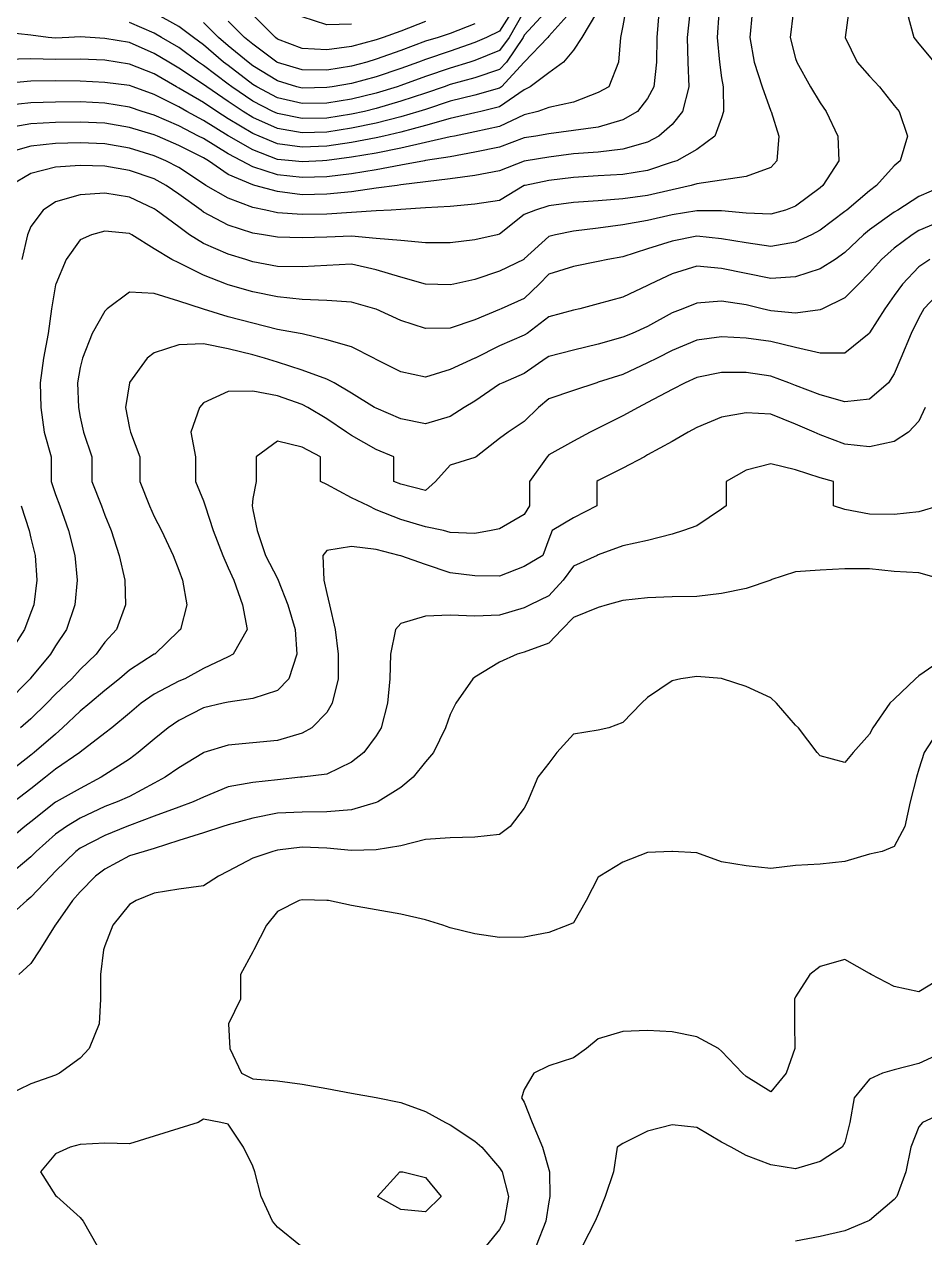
# Model space of a CAD drawing. Header units: inches. Extents: x 450896 to 463247, y 7386701 to 7399440.
# Drawn here: x 461142 to 462211, y 7391139 to 7392580 of the extents above; entities that cross this region are included whole.
import ezdxf

# ---------------------------------------------------------------- set-up
doc = ezdxf.new("R2010")
doc.units = ezdxf.units.IN
doc.header["$MEASUREMENT"] = 0

msp = doc.modelspace()

# ---------------------------------------------------------------- linework, layer by layer
for points, elevation in [([(461789.7, 7392593.5), (461764.7, 7392565.6), (461763.5, 7392564.2), (461735.4, 7392534.9), (461735.4, 7392534.9), (461708.3, 7392505.6), (461706.1, 7392504.1), (461676.8, 7392495.6), (461647.6, 7392488.4), (461618.3, 7392478.8), (461610.4, 7392476.3), (461589, 7392469.9), (461559.7, 7392462.3), (461530.4, 7392456.3), (461501.1, 7392451.8), (461471.8, 7392450.9), (461442.5, 7392455.9), (461413.3, 7392469.1), (461401.5, 7392476.3), (461384, 7392488.1), (461358.4, 7392505.6), (461354.7, 7392508.4), (461325.4, 7392527.9), (461313.3, 7392534.9), (461296.1, 7392545.1), (461266.8, 7392558.1), (461237.5, 7392562.9), (461220, 7392564.2), (461208.2, 7392565.1), (461194.6, 7392564.2), (461179, 7392563.2), (461170.1, 7392564.2), (461149.7, 7392567), (461120.4, 7392570.1)], 480), ([(461821, 7392593.5), (461803.7, 7392564.2), (461794, 7392549), (461782.2, 7392534.9), (461764.7, 7392522.3), (461742.3, 7392505.6), (461735.4, 7392502), (461706.1, 7392481.9), (461683.7, 7392476.3), (461676.8, 7392474.6), (461647.6, 7392467.8), (461618.3, 7392459.5), (461589, 7392451.7), (461568.8, 7392447.1), (461559.7, 7392444.9), (461530.4, 7392439.3), (461501.1, 7392434.9), (461471.8, 7392433.8), (461442.5, 7392437.8), (461420.7, 7392447.1), (461413.3, 7392450.3), (461384, 7392467.6), (461370.4, 7392476.3), (461354.7, 7392487), (461325.4, 7392504.1), (461322.6, 7392505.6), (461296.1, 7392521), (461266.8, 7392532.5), (461252, 7392534.9), (461237.5, 7392537.3), (461208.2, 7392538.4), (461179, 7392538), (461149.7, 7392538.8), (461120.4, 7392538)], 460), ([(461855.3, 7392593.5), (461852.6, 7392578), (461849.8, 7392564.2), (461847.3, 7392534.9), (461835.8, 7392505.6), (461823.3, 7392498.8), (461794, 7392487.5), (461764.7, 7392481), (461751.7, 7392476.3), (461735.4, 7392472.4), (461706.1, 7392458.6), (461676.8, 7392452.3), (461652.4, 7392447.1), (461647.6, 7392446), (461618.3, 7392439.5), (461589, 7392432.7), (461559.7, 7392426.7), (461530.4, 7392422), (461501.1, 7392418), (461495.9, 7392417.8), (461471.8, 7392416.6), (461459.8, 7392417.8), (461442.5, 7392419.4), (461413.3, 7392430.9), (461384.7, 7392447.1), (461384, 7392447.5), (461354.7, 7392465.6), (461334.8, 7392476.3), (461325.4, 7392481.7), (461296.1, 7392496.6), (461271, 7392505.6), (461266.8, 7392507.1), (461237.5, 7392510.8), (461208.2, 7392512.1), (461179, 7392512.6), (461149.7, 7392512.2), (461120.4, 7392509.4)], 440), ([(461895.3, 7392593.5), (461892.8, 7392564.2), (461892.6, 7392534.9), (461889.4, 7392505.6), (461881.8, 7392491.5), (461869.8, 7392476.3), (461852.6, 7392466.2), (461823.3, 7392457.7), (461794, 7392453.5), (461764.7, 7392449.8), (461749.1, 7392447.1), (461735.4, 7392444.9), (461706.1, 7392434), (461676.8, 7392428.1), (461647.6, 7392422.6), (461618.3, 7392418), (461616.9, 7392417.8), (461589, 7392412.4), (461559.7, 7392407), (461530.4, 7392402.4), (461501.1, 7392398.8), (461471.8, 7392398), (461442.5, 7392401.2), (461413.3, 7392410.7), (461399.6, 7392417.8), (461384, 7392425.8), (461354.7, 7392444), (461348.8, 7392447.1), (461325.4, 7392459.1), (461296.1, 7392471.9), (461281.7, 7392476.3), (461266.8, 7392481.4), (461237.5, 7392486.1), (461208.2, 7392487.6), (461179, 7392487.4), (461149.7, 7392486.6), (461120.4, 7392483.2)], 420), ([(461966.4, 7392593.5), (461964.3, 7392564.2), (461967.1, 7392534.9), (461969.7, 7392516.4), (461971.5, 7392505.6), (461972, 7392476.3), (461969.7, 7392468.6), (461961.7, 7392447.1), (461940.4, 7392431), (461916.5, 7392417.8), (461911.1, 7392416), (461881.8, 7392406.1), (461852.6, 7392401.3), (461823.3, 7392399.8), (461794, 7392398), (461764.7, 7392394.5), (461736.5, 7392388.5), (461735.4, 7392388.2), (461706.1, 7392370.7), (461676.8, 7392366.1), (461647.6, 7392363.4), (461618.3, 7392361.9), (461589, 7392359.9), (461577.2, 7392359.2), (461559.7, 7392358.1), (461530.4, 7392356.3), (461501.1, 7392354.5), (461471.8, 7392353.9), (461442.5, 7392356.1), (461428.6, 7392359.2), (461413.3, 7392362.4), (461384, 7392373.3), (461357.5, 7392388.5), (461354.7, 7392390.2), (461325.4, 7392409.8), (461309.7, 7392417.8), (461296.1, 7392423.6), (461266.8, 7392432.9), (461237.5, 7392437.9), (461208.2, 7392439.2), (461179, 7392438.3), (461149.7, 7392435.1), (461120.4, 7392426.6)], 380), ([(461932.2, 7392593.5), (461928.7, 7392564.2), (461929.8, 7392534.9), (461931, 7392505.6), (461923.4, 7392476.3), (461911.1, 7392460.9), (461895, 7392447.1), (461881.8, 7392440), (461852.6, 7392431.7), (461823.3, 7392428.1), (461794, 7392425.8), (461764.7, 7392421.9), (461737.8, 7392417.8), (461735.4, 7392417.4), (461706.1, 7392405.7), (461676.8, 7392400.2), (461647.6, 7392396.1), (461618.3, 7392392.7), (461589, 7392389), (461584.5, 7392388.5), (461559.7, 7392385.1), (461530.4, 7392380.9), (461501.1, 7392377.9), (461471.8, 7392377.4), (461442.5, 7392381.1), (461415.4, 7392388.5), (461413.3, 7392389), (461384, 7392401.3), (461360.3, 7392417.8), (461354.7, 7392421.2), (461325.4, 7392435.7), (461299.8, 7392447.1), (461296.1, 7392448.6), (461266.8, 7392457.4), (461237.5, 7392462.2), (461208.2, 7392463.7), (461179, 7392463), (461149.7, 7392461.5), (461120.4, 7392456.4)], 400), ([(462120.4, 7392593.5), (462116.4, 7392564.2), (462130.8, 7392534.9), (462145.4, 7392518.2), (462157.2, 7392505.6), (462174.7, 7392483.5), (462180.4, 7392476.3), (462190.6, 7392447.1), (462181.8, 7392417.8), (462174.7, 7392411.9), (462153.8, 7392388.5), (462145.4, 7392382.1), (462118.3, 7392359.2), (462116.1, 7392357.5), (462086.9, 7392335.3), (462076.5, 7392329.9), (462057.6, 7392321.1), (462028.3, 7392316), (461999, 7392320.4), (461969.7, 7392325.1), (461940.4, 7392328.3), (461911.1, 7392322.2), (461881.8, 7392313.1), (461852.6, 7392303.8), (461834.7, 7392300.6), (461823.3, 7392298.1), (461794, 7392292), (461764.7, 7392283.1), (461753, 7392271.3), (461735.4, 7392254.3), (461708, 7392242), (461706.1, 7392241.3), (461676.8, 7392228.8), (461647.6, 7392218.8), (461618.3, 7392218.6), (461589, 7392228.1), (461559.7, 7392241.4), (461557.8, 7392242), (461530.4, 7392250), (461501.1, 7392251.7), (461471.8, 7392253.2), (461442.5, 7392256.3), (461413.3, 7392262.2), (461384, 7392270.5), (461381.7, 7392271.3), (461354.7, 7392281.8), (461325.4, 7392296.4), (461317.1, 7392300.6), (461296.1, 7392313.2), (461269.6, 7392329.9), (461266.8, 7392331.5), (461237.5, 7392334.3), (461221.5, 7392329.9), (461208.2, 7392323.7), (461191.4, 7392300.6), (461179.2, 7392271.3), (461179, 7392270.6), (461174.1, 7392242), (461170.2, 7392212.8), (461164.6, 7392183.5), (461160.6, 7392154.2), (461161.3, 7392124.9), (461165.5, 7392095.6), (461173.7, 7392066.3), (461173.7, 7392037), (461179, 7392021.6), (461183.9, 7392007.8), (461194.4, 7391978.5), (461201.8, 7391949.2), (461204.4, 7391919.9), (461201.9, 7391890.6), (461191.9, 7391861.3), (461179, 7391841.7), (461173, 7391832), (461149.7, 7391803.6), (461148.9, 7391802.7), (461120.4, 7391773.5)], 320), ([(462006.2, 7392593.5), (462003.2, 7392564.2), (462008.5, 7392534.9), (462017.7, 7392505.6), (462028.3, 7392476.7), (462028.5, 7392476.3), (462037.7, 7392447.1), (462035.2, 7392417.8), (462028.3, 7392409.6), (461999, 7392398.9), (461969.7, 7392394.9), (461940.4, 7392390.4), (461933.5, 7392388.5), (461911.1, 7392383.3), (461881.8, 7392376.5), (461852.6, 7392372.5), (461823.3, 7392370.2), (461794, 7392368.1), (461764.7, 7392364.1), (461748.9, 7392359.2), (461735.4, 7392354.1), (461706.1, 7392330.5), (461703.3, 7392329.9), (461676.8, 7392323.8), (461647.6, 7392320.1), (461618.3, 7392320.3), (461589, 7392323.1), (461559.7, 7392325.3), (461530.4, 7392328.2), (461501.1, 7392327), (461471.8, 7392326.2), (461442.5, 7392326.9), (461425.6, 7392329.9), (461413.3, 7392331.8), (461384, 7392341.1), (461354.7, 7392356.8), (461351.6, 7392359.2), (461325.4, 7392378), (461310.3, 7392388.5), (461296.1, 7392396.2), (461266.8, 7392406.3), (461237.5, 7392411.5), (461208.2, 7392412.2), (461179, 7392410.2), (461149.7, 7392402.7), (461125.3, 7392388.5)], 360), ([(462054.7, 7392593.5), (462051.2, 7392564.2), (462057.6, 7392539.2), (462058.9, 7392534.9), (462075.1, 7392505.6), (462086.9, 7392486.5), (462093.7, 7392476.3), (462107.6, 7392447.1), (462108.9, 7392417.8), (462090.1, 7392388.5), (462086.9, 7392385.5), (462057.6, 7392363.8), (462045.7, 7392359.2), (462028.3, 7392354.3), (461999, 7392355.4), (461969.7, 7392358.1), (461940.4, 7392358.4), (461911.1, 7392353.5), (461881.8, 7392346.9), (461852.6, 7392341.5), (461823.3, 7392337.7), (461794, 7392334.3), (461772.4, 7392329.9), (461764.7, 7392328), (461735.4, 7392301.1), (461734.9, 7392300.6), (461706.1, 7392286.7), (461676.8, 7392276.8), (461651.9, 7392271.3), (461647.6, 7392270.3), (461618.3, 7392271.3), (461618.1, 7392271.3), (461589, 7392279.4), (461559.7, 7392288.1), (461530.4, 7392295.1), (461501.1, 7392293.5), (461471.8, 7392291.7), (461442.5, 7392292), (461413.3, 7392297.9), (461404.8, 7392300.6), (461384, 7392307), (461354.7, 7392319.5), (461338, 7392329.9), (461325.4, 7392339.1), (461298.2, 7392359.2), (461296.1, 7392360.6), (461266.8, 7392374.4), (461237.5, 7392379.1), (461208.2, 7392377.4), (461179, 7392369.1), (461164, 7392359.2), (461149.7, 7392339.5), (461145.4, 7392329.9), (461138.7, 7392300.6)], 340), ([(461760, 7392593.5), (461735.4, 7392566.7), (461734, 7392564.2), (461714.3, 7392534.9), (461706.1, 7392526.3), (461676.8, 7392516.3), (461647.6, 7392508.2), (461640.3, 7392505.6), (461618.3, 7392498), (461589, 7392488.4), (461559.7, 7392479.8), (461545.6, 7392476.3), (461530.4, 7392472.9), (461501.1, 7392468.4), (461471.8, 7392467.9), (461442.5, 7392473.7), (461436.8, 7392476.3), (461413.3, 7392488.5), (461388.3, 7392505.6), (461384, 7392508.9), (461354.7, 7392530.8), (461348.6, 7392534.9), (461325.4, 7392552.3), (461304.8, 7392564.2), (461296.1, 7392569.2), (461266.8, 7392581.9)], 500), ([(461734.2, 7392593.5), (461717.4, 7392564.2), (461706.1, 7392548.8), (461676.8, 7392537), (461670.6, 7392534.9), (461647.6, 7392527.8), (461618.3, 7392517.8), (461589, 7392507.2), (461584.5, 7392505.6), (461559.7, 7392498), (461530.4, 7392490.8), (461501.1, 7392486.1), (461471.8, 7392485.6), (461442.5, 7392492.6), (461417.8, 7392505.6), (461413.3, 7392508.4), (461384, 7392530.7), (461378.3, 7392534.9), (461354.7, 7392555.3), (461342.7, 7392564.2), (461325.4, 7392577.2), (461296.1, 7392593.5)], 520), ([(461719.7, 7392593.5), (461706.1, 7392571.6), (461690.6, 7392564.2), (461676.8, 7392558.2), (461647.6, 7392547.9), (461618.3, 7392538.1), (461610, 7392534.9), (461589, 7392527.3), (461559.7, 7392517.5), (461530.4, 7392509.4), (461507.5, 7392505.6), (461501.1, 7392504.7), (461471.8, 7392504), (461465.3, 7392505.6), (461442.5, 7392512.5), (461413.3, 7392530.5), (461407.4, 7392534.9), (461384, 7392554.2), (461372.5, 7392564.2), (461354.7, 7392581.8)], 540), ([(461676.8, 7392580.5), (461647.6, 7392568.9), (461633, 7392564.2), (461618.3, 7392559.8), (461589, 7392548.7), (461559.7, 7392538.3), (461548.3, 7392534.9), (461530.4, 7392530.2), (461501.1, 7392525.4), (461471.8, 7392525.7), (461442.5, 7392534.5), (461441.8, 7392534.9), (461413.3, 7392556.2), (461403.3, 7392564.2), (461384, 7392583.7)], 560), ([(461618.3, 7392583.2), (461589, 7392571.7), (461568, 7392564.2), (461559.7, 7392561.4), (461530.4, 7392553.5), (461501.1, 7392549.3), (461471.8, 7392551.2), (461442.5, 7392562.3), (461439.9, 7392564.2), (461413.3, 7392591)], 580), ([(461530.4, 7392580.1), (461501.1, 7392579.3), (461471.8, 7392588.8)], 600), ([(462190, 7392593.5), (462198, 7392564.2), (462204, 7392556.6), (462222.1, 7392534.9)], 300), ([(462233.3, 7392388.1), (462204, 7392375.4), (462179.1, 7392359.2), (462174.7, 7392356.6), (462145.4, 7392335.9), (462138.1, 7392329.9), (462116.1, 7392308.7), (462104.4, 7392300.6), (462086.9, 7392289.5), (462057.6, 7392279.8), (462028.3, 7392277.9), (461999, 7392283.9), (461969.7, 7392289.8), (461940.4, 7392292.6), (461911.1, 7392283.4), (461884.9, 7392271.3), (461881.8, 7392269.7), (461852.6, 7392255.9), (461823.3, 7392247.8), (461801.4, 7392242), (461794, 7392240.2), (461764.7, 7392232.4), (461738.8, 7392212.8), (461735.4, 7392210.5), (461706.1, 7392198), (461677.2, 7392183.5), (461676.8, 7392183.3), (461647.6, 7392170), (461618.3, 7392160.7), (461589, 7392167.1), (461559.7, 7392181.8), (461556.7, 7392183.5), (461530.4, 7392196.6), (461501.1, 7392205.1), (461471.8, 7392212.3), (461469.5, 7392212.8), (461442.5, 7392217.3), (461413.3, 7392225), (461384, 7392232.6), (461354.7, 7392241.7), (461353.3, 7392242), (461325.4, 7392251), (461296.1, 7392260), (461266.8, 7392261.8), (461240.3, 7392242), (461237.5, 7392239.3), (461222.4, 7392212.8), (461210.7, 7392183.5), (461208.2, 7392172.4), (461205, 7392154.2), (461206, 7392124.9), (461208.2, 7392113.1), (461212.1, 7392095.6), (461222.1, 7392066.3), (461222.1, 7392037), (461233.5, 7392007.8), (461237.5, 7391996.9), (461244.8, 7391978.5), (461254.3, 7391949.2), (461261.1, 7391919.9), (461262, 7391890.6), (461251.2, 7391861.3), (461237.5, 7391846), (461227.3, 7391832), (461208.2, 7391813.5), (461198.3, 7391802.7), (461179, 7391784.3), (461168.5, 7391773.5), (461149.7, 7391755.2), (461137.4, 7391744.2)], 300), ([(462233.3, 7392347.4), (462204, 7392335.1), (462195.8, 7392329.9), (462174.7, 7392313.8), (462159.6, 7392300.6), (462145.4, 7392284.6), (462132.3, 7392271.3), (462116.1, 7392255.1), (462089.5, 7392242), (462086.9, 7392240.9), (462057.6, 7392236.9), (462028.3, 7392239.6), (462017.9, 7392242), (461999, 7392246.6), (461969.7, 7392251.1), (461940.4, 7392248.6), (461923.8, 7392242), (461911.1, 7392237.1), (461881.8, 7392220.9), (461863.7, 7392212.8), (461852.6, 7392208.2), (461823.3, 7392200), (461794, 7392192.7), (461764.7, 7392185.5), (461761.6, 7392183.5), (461735.4, 7392165.1), (461709.8, 7392154.2), (461706.1, 7392152.3), (461676.8, 7392132.3), (461664.2, 7392124.9), (461647.6, 7392114.1), (461618.3, 7392105.3), (461589, 7392111.3), (461559.7, 7392123.8), (461557.6, 7392124.9), (461530.4, 7392141.6), (461509.6, 7392154.2), (461501.1, 7392158.4), (461471.8, 7392168.9), (461442.5, 7392178.6), (461426.9, 7392183.5), (461413.3, 7392187.4), (461384, 7392194.4), (461354.7, 7392200.4), (461325.4, 7392199.2), (461296.1, 7392189.6), (461287.6, 7392183.5), (461266.8, 7392154.3), (461266.8, 7392154.2), (461262.1, 7392124.9), (461266.8, 7392100.2), (461267.7, 7392095.6), (461278.8, 7392066.3), (461278.8, 7392037), (461290.4, 7392007.8), (461296.1, 7391995.4), (461304.7, 7391978.5), (461318.6, 7391949.2), (461325.4, 7391931.4), (461329.6, 7391919.9), (461334.6, 7391890.6), (461327.3, 7391861.3), (461325.4, 7391859.6), (461296.7, 7391832), (461296.1, 7391831.7), (461266.8, 7391812.7), (461255, 7391802.7), (461237.5, 7391788.7), (461219.4, 7391773.5), (461208.2, 7391764.2), (461187.3, 7391744.2), (461179, 7391736.8), (461153.4, 7391714.9), (461149.7, 7391711.9), (461120.4, 7391688.9)], 280), ([(462217.1, 7392300.6), (462204, 7392291.7), (462184.4, 7392271.3), (462174.7, 7392257.7), (462163.4, 7392242), (462145.4, 7392213.3), (462145, 7392212.8), (462116.1, 7392189.4), (462086.9, 7392189.3), (462057.6, 7392195.9), (462028.3, 7392203), (461999, 7392207.2), (461969.7, 7392208.7), (461940.4, 7392204.6), (461911.1, 7392192.5), (461893.1, 7392183.5), (461881.8, 7392177.8), (461852.6, 7392163.9), (461823.3, 7392154.7), (461821.4, 7392154.2), (461794, 7392145.1), (461764.7, 7392135), (461752.4, 7392124.9), (461735.4, 7392108.1), (461716.3, 7392095.6), (461706.1, 7392088), (461678.2, 7392066.3), (461676.8, 7392065.5), (461647.6, 7392056.1), (461630.2, 7392037), (461618.3, 7392026.2), (461589, 7392033.8), (461580.4, 7392037), (461580.4, 7392066.3), (461559.7, 7392074.9), (461530.4, 7392091.5), (461524.3, 7392095.6), (461501.1, 7392111.4), (461478.4, 7392124.9), (461471.8, 7392128.2), (461442.5, 7392138.8), (461413.3, 7392144.3), (461384, 7392143.7), (461354.7, 7392130.2), (461349.7, 7392124.9), (461339.5, 7392095.6), (461344.9, 7392066.3), (461344.9, 7392037), (461354.7, 7392013.8), (461356.6, 7392007.8), (461366.2, 7391978.5), (461377.4, 7391949.2), (461384, 7391934.5), (461390.5, 7391919.9), (461400.9, 7391890.6), (461406.3, 7391861.3), (461389.7, 7391832), (461384, 7391828.8), (461354.7, 7391814.9), (461332.3, 7391802.7), (461325.4, 7391799.8), (461296.1, 7391784.2), (461280.5, 7391773.5), (461266.8, 7391761.7), (461245.6, 7391744.2), (461237.5, 7391738.1), (461208.2, 7391715.3), (461207.7, 7391714.9), (461179, 7391695.2), (461167.1, 7391685.6), (461149.7, 7391671.9), (461129.5, 7391656.3)], 260), ([(462233.3, 7392266.6), (462209.7, 7392242), (462204, 7392231.2), (462194.8, 7392212.8), (462182.4, 7392183.5), (462174.7, 7392164.8), (462167.9, 7392154.2), (462145.4, 7392134.7), (462116.1, 7392131.5), (462086.9, 7392139.9), (462057.6, 7392151), (462049.5, 7392154.2), (462028.3, 7392162), (461999, 7392166.3), (461969.7, 7392166.5), (461940.4, 7392160.3), (461926.4, 7392154.2), (461911.1, 7392146.2), (461881.8, 7392130.6), (461870.5, 7392124.9), (461852.6, 7392114.7), (461823.3, 7392100.1), (461813.8, 7392095.6), (461794, 7392084.9), (461764.7, 7392068.7), (461762.6, 7392066.3), (461741.7, 7392037), (461741.7, 7392007.8), (461735.4, 7391997.6), (461706.1, 7391980.6), (461696, 7391978.5), (461676.8, 7391975.2), (461647.6, 7391976.5), (461639.5, 7391978.5), (461618.3, 7391982.9), (461589, 7391991.9), (461559.7, 7392003.3), (461550.6, 7392007.8), (461530.4, 7392017.6), (461501.1, 7392033.2), (461493.6, 7392037), (461493.6, 7392066.3), (461471.8, 7392077.5), (461442.5, 7392084.6), (461416.9, 7392066.3), (461416.9, 7392037), (461413.3, 7392016.7), (461412.4, 7392007.8), (461413.3, 7392003.4), (461418.2, 7391978.5), (461428.2, 7391949.2), (461442.5, 7391921.5), (461443.3, 7391919.9), (461454.6, 7391890.6), (461463.3, 7391861.3), (461465.4, 7391832), (461455.8, 7391802.7), (461442.5, 7391788.8), (461413.3, 7391779.3), (461384, 7391774.7), (461378.1, 7391773.5), (461354.7, 7391768.3), (461325.4, 7391753.1), (461312.7, 7391744.2), (461296.1, 7391731), (461276.9, 7391714.9), (461266.8, 7391707.3), (461237.5, 7391688.6), (461233.2, 7391685.6), (461208.2, 7391672.2), (461179.6, 7391656.3), (461179, 7391655.9), (461149.7, 7391632.8), (461142.5, 7391627), (461120.4, 7391608.7)], 240), ([(462211.4, 7392124.9), (462204, 7392108.7), (462191.8, 7392095.6), (462174.7, 7392084.4), (462145.4, 7392077.9), (462116.1, 7392081.4), (462086.9, 7392092.4), (462079.6, 7392095.6), (462057.6, 7392105.1), (462028.3, 7392116.7), (461999, 7392118.6), (461969.7, 7392113.2), (461940.4, 7392101.1), (461930, 7392095.6), (461911.1, 7392084.4), (461881.8, 7392068.5), (461878, 7392066.3), (461852.6, 7392052.6), (461823.3, 7392037.9), (461821.7, 7392037), (461821.7, 7392007.8), (461794, 7391993.9), (461768.7, 7391978.5), (461764.7, 7391968.4), (461757.6, 7391949.2), (461735.4, 7391936), (461706.1, 7391924.3), (461676.8, 7391924.8), (461647.6, 7391928.5), (461618.3, 7391938.5), (461589, 7391948.5), (461586.7, 7391949.2), (461559.7, 7391956), (461530.4, 7391959.7), (461501.1, 7391955), (461496.1, 7391949.2), (461497.5, 7391919.9), (461501.1, 7391903.7), (461504, 7391890.6), (461510.7, 7391861.3), (461514.5, 7391832), (461514.6, 7391802.7), (461507.3, 7391773.5), (461501.1, 7391762.7), (461483.1, 7391744.2), (461471.8, 7391737.9), (461442.5, 7391729.4), (461413.3, 7391726.5), (461384, 7391723.7), (461355, 7391714.9), (461354.7, 7391714.8), (461325.4, 7391697), (461309.1, 7391685.6), (461296.1, 7391678.7), (461266.8, 7391663), (461251.9, 7391656.3), (461237.5, 7391650.8), (461208.2, 7391636.9), (461191.9, 7391627), (461179, 7391618), (461156, 7391597.7), (461149.7, 7391591.3), (461122.1, 7391568.4)], 220), ([(462228, 7392007.8), (462204, 7392001), (462174.7, 7391997.5), (462145.4, 7391997.9), (462116.1, 7392003.7), (462102.5, 7392007.8), (462102.5, 7392037), (462086.9, 7392041.3), (462057.6, 7392050.8), (462028.3, 7392058), (461999, 7392050.3), (461975.1, 7392037), (461975.1, 7392007.8), (461969.7, 7392004), (461940.4, 7391984.2), (461924.5, 7391978.5), (461911.1, 7391974.4), (461881.8, 7391966.7), (461852.6, 7391960.3), (461823.3, 7391949.7), (461822.1, 7391949.2), (461794, 7391936.2), (461781.5, 7391919.9), (461764.7, 7391901.3), (461742.6, 7391890.6), (461735.4, 7391887), (461706.1, 7391878), (461676.8, 7391876.9), (461647.6, 7391878.1), (461618.3, 7391877), (461589, 7391868.3), (461582.7, 7391861.3), (461576.4, 7391832), (461575.7, 7391802.7), (461573.1, 7391773.5), (461565.5, 7391744.2), (461559.7, 7391734.7), (461544.8, 7391714.9), (461530.4, 7391703.6), (461501.1, 7391689.5), (461471.8, 7391685.9), (461469.7, 7391685.6), (461442.5, 7391682.6), (461413.3, 7391679.3), (461384, 7391674.3), (461354.7, 7391661.9), (461342.4, 7391656.3), (461325.4, 7391650.3), (461296.1, 7391639.3), (461266.8, 7391628.3), (461263.4, 7391627), (461237.5, 7391616.5), (461208.2, 7391601.6), (461202.9, 7391597.7), (461179, 7391574.1), (461173.4, 7391568.4), (461149.7, 7391543.4), (461144.7, 7391539.2), (461120.4, 7391517.3)], 200), ([(461138.1, 7392007.8), (461147.5, 7391978.5), (461149.7, 7391969.5), (461154.8, 7391949.2), (461156.5, 7391919.9), (461153, 7391890.6), (461149.7, 7391881.4), (461142.2, 7391861.3), (461123.4, 7391832)], 340), ([(462233.3, 7391920.2), (462204, 7391928.5), (462174.7, 7391930.2), (462145.4, 7391933.1), (462116.1, 7391933), (462086.9, 7391931.7), (462057.6, 7391929.5), (462028.3, 7391920), (462028, 7391919.9), (461999, 7391909.9), (461969.7, 7391903.9), (461940.4, 7391900.4), (461911.1, 7391899.9), (461881.8, 7391898.9), (461852.6, 7391895.6), (461833.9, 7391890.6), (461823.3, 7391887.3), (461794, 7391875.2), (461780, 7391861.3), (461764.7, 7391845.1), (461735.4, 7391834.4), (461726.8, 7391832), (461706.1, 7391822.3), (461676.8, 7391804.7), (461674.5, 7391802.7), (461654.3, 7391773.5), (461647.6, 7391760), (461642, 7391744.2), (461627.7, 7391714.9), (461618.3, 7391703.9), (461603.6, 7391685.6), (461589, 7391673.6), (461561.5, 7391656.3), (461559.7, 7391655.5), (461530.4, 7391647.1), (461501.1, 7391644.8), (461471.8, 7391644.1), (461442.5, 7391643.1), (461413.3, 7391637.2), (461384, 7391629.1), (461377.6, 7391627), (461354.7, 7391619.7), (461325.4, 7391610.4), (461296.1, 7391601), (461284.3, 7391597.7), (461266.8, 7391592.4), (461237.5, 7391576.7), (461226.2, 7391568.4), (461208.2, 7391549.6), (461199.2, 7391539.2), (461179, 7391510.5), (461178.4, 7391509.9), (461160.4, 7391480.6), (461149.7, 7391464.7), (461135.3, 7391451.3)], 180), ([(462233.3, 7391826.4), (462204, 7391806.3), (462199.8, 7391802.7), (462174.7, 7391778.4), (462169.6, 7391773.5), (462149.1, 7391744.2), (462145.4, 7391736.7), (462126, 7391714.9), (462116.1, 7391703.1), (462086.9, 7391711), (462083.2, 7391714.9), (462061.2, 7391744.2), (462057.6, 7391747.7), (462034.9, 7391773.5), (462028.3, 7391780.1), (461999, 7391793.6), (461970.8, 7391802.7), (461969.7, 7391803), (461940.4, 7391805.4), (461921.5, 7391802.7), (461911.1, 7391800.2), (461881.8, 7391780.4), (461874.8, 7391773.5), (461852.6, 7391750.8), (461836, 7391744.2), (461823.3, 7391741.5), (461794, 7391736.8), (461774, 7391714.9), (461764.7, 7391702.4), (461751.6, 7391685.6), (461739.3, 7391656.3), (461735.4, 7391648.9), (461718.7, 7391627), (461706.1, 7391617.6), (461676.8, 7391614.7), (461647.6, 7391613.7), (461618.3, 7391611.7), (461589, 7391604.4), (461559.7, 7391599.6), (461530.4, 7391598.7), (461501.1, 7391601.5), (461471.8, 7391602.7), (461442.5, 7391599.2), (461437, 7391597.7), (461413.3, 7391589.5), (461384, 7391574), (461372.2, 7391568.4), (461354.7, 7391556.6), (461325.4, 7391552.9), (461296.1, 7391547.9), (461274.6, 7391539.2), (461266.8, 7391534.7), (461246.9, 7391509.9), (461237.5, 7391485.5), (461235.9, 7391480.6), (461232.1, 7391451.3), (461232.1, 7391422), (461230.8, 7391392.7), (461218.8, 7391363.4), (461208.2, 7391351.9), (461183.5, 7391334.1), (461179, 7391332), (461149.7, 7391321.5), (461120.4, 7391307.4)], 160), ([(462229.1, 7391744.2), (462210.2, 7391714.9), (462204, 7391695.4), (462201, 7391685.6), (462193.7, 7391656.3), (462187.3, 7391627), (462174.7, 7391603.5), (462160.2, 7391597.7), (462145.4, 7391594.2), (462116.1, 7391585.6), (462086.9, 7391582.4), (462057.6, 7391580.7), (462028.3, 7391577.5), (461999, 7391580.5), (461969.7, 7391585.2), (461940.4, 7391595.8), (461911.5, 7391597.7), (461911.1, 7391597.7), (461910.6, 7391597.7), (461881.8, 7391596.5), (461852.6, 7391584.7), (461825.1, 7391568.4), (461823.3, 7391566.9), (461809.1, 7391539.2), (461794, 7391513), (461787.1, 7391509.9), (461764.7, 7391501.2), (461735.4, 7391495.6), (461706.1, 7391495.2), (461676.8, 7391499.9), (461647.6, 7391507), (461638.6, 7391509.9), (461618.3, 7391516.4), (461589, 7391523.2), (461559.7, 7391528.2), (461530.4, 7391533.4), (461503.1, 7391539.2), (461501.1, 7391539.5), (461471.8, 7391540.1), (461468.3, 7391539.2), (461442.5, 7391526.4), (461429.5, 7391509.9), (461414.3, 7391480.6), (461413.3, 7391478.4), (461398.4, 7391451.3), (461398.4, 7391422), (461384.4, 7391392.7), (461385.8, 7391363.4), (461399.5, 7391334.1), (461413.3, 7391327.4), (461442.5, 7391325.2), (461471.8, 7391321.3), (461501.1, 7391316.1), (461530.4, 7391310.4), (461559.7, 7391305.3), (461561.4, 7391304.9), (461589, 7391299.3), (461618.3, 7391288.7), (461641.9, 7391275.6), (461647.6, 7391272.9), (461676.8, 7391253.7), (461685.1, 7391246.3), (461706.1, 7391221.8), (461709, 7391217), (461716.6, 7391187.7), (461711.6, 7391158.4), (461706.1, 7391148.6), (461690.3, 7391129.1)], 140), ([(462233.3, 7391448.5), (462204, 7391431), (462174.7, 7391437.1), (462147.5, 7391451.3), (462145.4, 7391452.7), (462116.1, 7391469.2), (462086.9, 7391460.8), (462074.6, 7391451.3), (462057.6, 7391424.9), (462056.2, 7391422), (462056.2, 7391392.7), (462056.7, 7391363.4), (462046.4, 7391334.1), (462028.3, 7391312.2), (461999, 7391330.4), (461994.6, 7391334.1), (461969.7, 7391360.6), (461966, 7391363.4), (461940.4, 7391377.6), (461911.1, 7391383.2), (461881.8, 7391384.9), (461852.6, 7391383.9), (461823.3, 7391375), (461809.2, 7391363.4), (461794, 7391352.3), (461764.7, 7391342.8), (461746.7, 7391334.1), (461735.4, 7391314.7), (461732.3, 7391304.9), (461735.4, 7391299.9), (461744.8, 7391275.6), (461757.2, 7391246.3), (461764.7, 7391219.7), (461765.4, 7391217), (461765.8, 7391187.7), (461764.7, 7391181.5), (461760.9, 7391158.4), (461749.6, 7391129.1)], 120), ([(462233.3, 7391359.3), (462204, 7391345.6), (462174.7, 7391338.3), (462160.8, 7391334.1), (462145.4, 7391327.2), (462127.1, 7391304.9), (462122, 7391275.6), (462116.1, 7391251.9), (462113, 7391246.3), (462086.9, 7391229.5), (462057.6, 7391220.6), (462028.3, 7391225.6), (461999, 7391236.7), (461980.9, 7391246.3), (461969.7, 7391252.3), (461940.4, 7391269.8), (461911.1, 7391273.1), (461881.8, 7391265.4), (461852.6, 7391250.6), (461845.6, 7391246.3), (461841.3, 7391217), (461831.6, 7391187.7), (461823.3, 7391167), (461819.7, 7391158.4), (461804.5, 7391129.1)], 100), ([(462233.3, 7391287.3), (462208.2, 7391275.6), (462204, 7391270.5), (462194.3, 7391246.3), (462188.3, 7391217), (462177.8, 7391187.7), (462174.7, 7391184.2), (462145.4, 7391159.3), (462143.3, 7391158.4), (462116.1, 7391147.2), (462086.9, 7391140.4), (462057.6, 7391134.7)], 80), ([(461469.7, 7391129.1), (461442.5, 7391151.5), (461436.6, 7391158.4), (461423.2, 7391187.7), (461415.4, 7391217), (461413.3, 7391224), (461401.9, 7391246.3), (461384, 7391273.8), (461375.3, 7391275.6), (461354.7, 7391279.7), (461348.3, 7391275.6), (461325.4, 7391268.7), (461296.1, 7391259.3), (461266.8, 7391250.3), (461237.5, 7391251.3), (461208.2, 7391249.4), (461196.3, 7391246.3), (461179, 7391238.4), (461160.9, 7391217), (461179, 7391189.2), (461180.3, 7391187.7), (461208.2, 7391162.7), (461211.5, 7391158.4), (461228.3, 7391129.1)], 140), ([(461636.7, 7391187.7), (461618.3, 7391169.8), (461589, 7391172.3), (461561.3, 7391187.7), (461587.6, 7391217), (461589, 7391217.2), (461591.2, 7391217), (461618.3, 7391210.3), (461636.7, 7391187.7)], 160)]:
    msp.add_lwpolyline(points, dxfattribs=dict(elevation=elevation))

doc.saveas('drawing.dxf')
